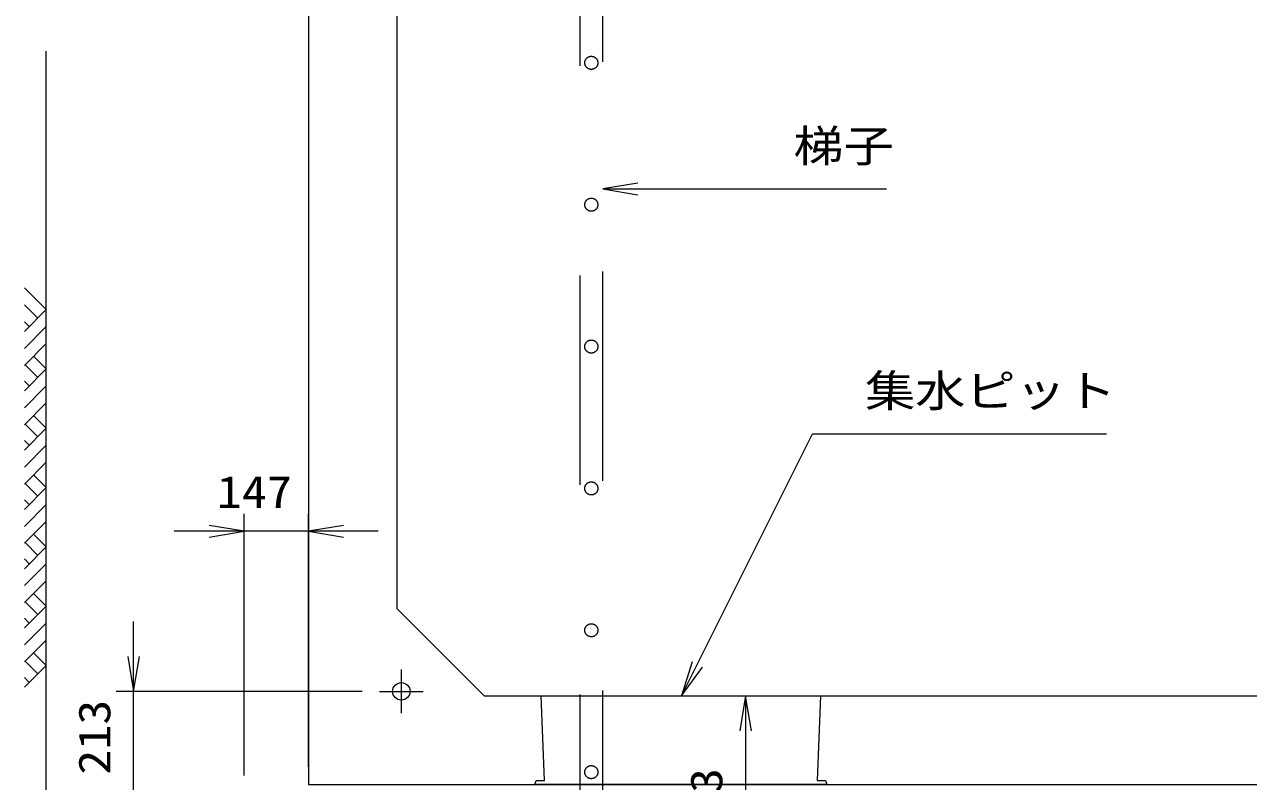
# Model space of a CAD drawing. Units: millimetres at full size. Extents: x 37600 to 71200, y 0 to 23760.
# Drawn here: x 57747 to 60550, y 7060 to 8795 of the extents above; entities that cross this region are included whole.
import ezdxf
from ezdxf.enums import TextEntityAlignment as Align

# ---------------------------------------------------------------- set-up
doc = ezdxf.new("R2010")
doc.units = ezdxf.units.MM
doc.header["$LTSCALE"] = 80.0044
doc.linetypes.add('CHAIN', pattern=[18.5, 12, -1.5, 3.5, -1.5])
doc.linetypes.add('DASHED_SPACED', pattern=[12, 6, -6])
for name, color, linetype, lineweight in [('0_2', 4, 'Continuous', 13), ('FRP', 4, 'DASHED_SPACED', 13), ('寸法', 6, 'Continuous', 13), ('ﾊｯﾁﾝｸﾞ', 4, 'Continuous', 9)]:
    doc.layers.add(name, color=color, linetype=linetype, lineweight=lineweight)
doc.styles.add('ＭＳ ゴシック', font='')
doc.styles.get('ＭＳ ゴシック').set_extended_font_data('MS Gothic')

# ---------------------------------------------------------------- blocks, each defined once
blk = doc.blocks.new('open_arrow')
at = {"color": 0, "linetype": 'Continuous', "lineweight": -2}
blk.add_lwpolyline([(7.5, 1.25), (0, 0), (7.5, -1.25)], dxfattribs=at)

msp = doc.modelspace()

# ---------------------------------------------------------------- linework, layer by layer
at = {"layer": '0_2', "color": 2, "linetype": 'CHAIN'}
for p, q in [((58610, 7217), (58610, 7317)), ((58560, 7267), (58660, 7267))]:
    msp.add_line(p, q, dxfattribs=at)
at = {"layer": '0_2', "color": 3}
for points in [[(58397, 7054), (62003, 7054), (62003, 9510), (58397, 9510)], [(58800, 7257), (61600, 7257), (61800, 7457), (61800, 9107), (61600, 9307), (58800, 9307), (58600, 9107), (58600, 7457)], [(59562.24, 7063), (59581.52, 7063), (59584.52, 7054), (58915.48, 7054), (58918.48, 7063), (58937.76, 7063), (58930, 7257), (59570, 7257)]]:
    msp.add_lwpolyline(points, close=True, dxfattribs=at)
at = {"layer": '0_2'}
msp.add_lwpolyline([(58250, 6734), (57797, 6734), (57797, 8734)], dxfattribs=at)
at = {"layer": '0_2', "color": 3}
msp.add_circle((58610, 7267), 20, dxfattribs=at)
at = {"layer": 'FRP'}
msp.add_lwpolyline([(59019, 10140), (59019, 6789), (59071, 6789), (59071, 10260), (59019, 10260), (59019, 10172), (59034, 10172), (59034, 10185)], dxfattribs=at)
for centre in [(59045, 8707), (59045, 8382), (59045, 8057), (59045, 7732), (59045, 7407), (59045, 7082)]:
    msp.add_circle(centre, 15, dxfattribs=at)
at = {"layer": '寸法'}
for p, q in [((58250, 7074), (58250, 7674)), ((58397, 7094), (58397, 7674)), ((58557, 7634), (58090, 7634)), ((57997, 6894), (57997, 7427)), ((58520, 7267), (57957, 7267)), ((59398.33, 7257), (59398.33, 6754))]:
    msp.add_line(p, q, dxfattribs=at)
for points in [[(59071, 8418), (59151, 8418), (59467.67, 8418), (59721, 8418)], [(59251.67, 7257), (59287.44, 7328.55), (59551.67, 7857), (60225, 7857)]]:
    msp.add_lwpolyline(points, dxfattribs=at)
at = {"layer": 'ﾊｯﾁﾝｸﾞ'}
for p, q in [((57747, 8191.65), (57797, 8141.65)), ((57747, 8152.76), (57777.56, 8122.2)), ((57797, 8141.65), (57747, 8091.65)), ((57747, 8113.87), (57758.11, 8102.76)), ((57797, 8102.76), (57747, 8052.76)), ((57797, 8063.87), (57747, 8013.87)), ((57767.95, 8034.82), (57797, 8005.76)), ((57797, 8005.76), (57747, 7955.76)), ((57748.5, 8015.37), (57777.56, 7986.32)), ((57747, 7977.98), (57758.11, 7966.87)), ((57797, 7966.87), (57747, 7916.87)), ((57797, 7927.98), (57747, 7877.98)), ((57748.5, 7879.49), (57777.56, 7850.44)), ((57767.95, 7898.93), (57797, 7869.88)), ((57797, 7869.88), (57747, 7819.88)), ((57747, 7842.1), (57758.11, 7830.99)), ((57797, 7830.99), (57747, 7780.99)), ((57797, 7792.1), (57747, 7742.1)), ((57748.5, 7743.61), (57777.56, 7714.56)), ((57767.95, 7763.05), (57797, 7734)), ((57797, 7734), (57747, 7684)), ((57747, 7706.22), (57758.11, 7695.11)), ((57797, 7695.11), (57747, 7645.11)), ((57797, 7656.22), (57747, 7606.22)), ((57767.95, 7627.17), (57797, 7598.12)), ((57797, 7598.12), (57747, 7548.12)), ((57748.5, 7607.72), (57777.56, 7578.67)), ((57747, 7570.34), (57758.11, 7559.23)), ((57797, 7559.23), (57747, 7509.23)), ((57797, 7520.34), (57747, 7470.34)), ((57767.95, 7491.29), (57797, 7462.24)), ((57797, 7462.24), (57747, 7412.24)), ((57748.5, 7471.84), (57777.56, 7442.79)), ((57747, 7434.46), (57758.11, 7423.35)), ((57797, 7423.35), (57747, 7373.35)), ((57797, 7384.46), (57747, 7334.46)), ((57767.95, 7355.41), (57797, 7326.35)), ((57797, 7326.35), (57747, 7276.35)), ((57748.5, 7335.96), (57777.56, 7306.91)), ((57747, 7298.57), (57758.11, 7287.46))]:
    msp.add_line(p, q, dxfattribs=at)

# ---------------------------------------------------------------- block references
at = {"layer": '寸法', "xscale": 10.7, "yscale": 10.7}
for p in [(59071, 8418), (58397, 7634)]:
    msp.add_blockref('open_arrow', p, dxfattribs=at)
for p, rotation in [((58250, 7634), 180), ((57997, 7267), 90), ((59251.67, 7257), 63.4), ((59398.33, 7257), 270)]:
    msp.add_blockref('open_arrow', p, dxfattribs=dict(at, rotation=rotation))

# ---------------------------------------------------------------- texts
at = {"layer": '寸法', "style": 'ＭＳ ゴシック', "width": 1.15}
for s, p in [('梯子', (59507.67, 8458)), ('集水ピット', (59671.67, 7897))]:
    msp.add_text(s, height=73.31, dxfattribs=at).set_placement(p, align=Align.BOTTOM_LEFT)
msp.add_text('147', height=73.31, dxfattribs=at).set_placement((58273.5, 7724), align=Align.MIDDLE_CENTER)
for s, p in [('213', (57907, 7162)), ('503', (59308.33, 7005.5))]:
    msp.add_text(s, height=73.31, rotation=90, dxfattribs=at).set_placement(p, align=Align.MIDDLE_CENTER)

doc.saveas('drawing.dxf')
